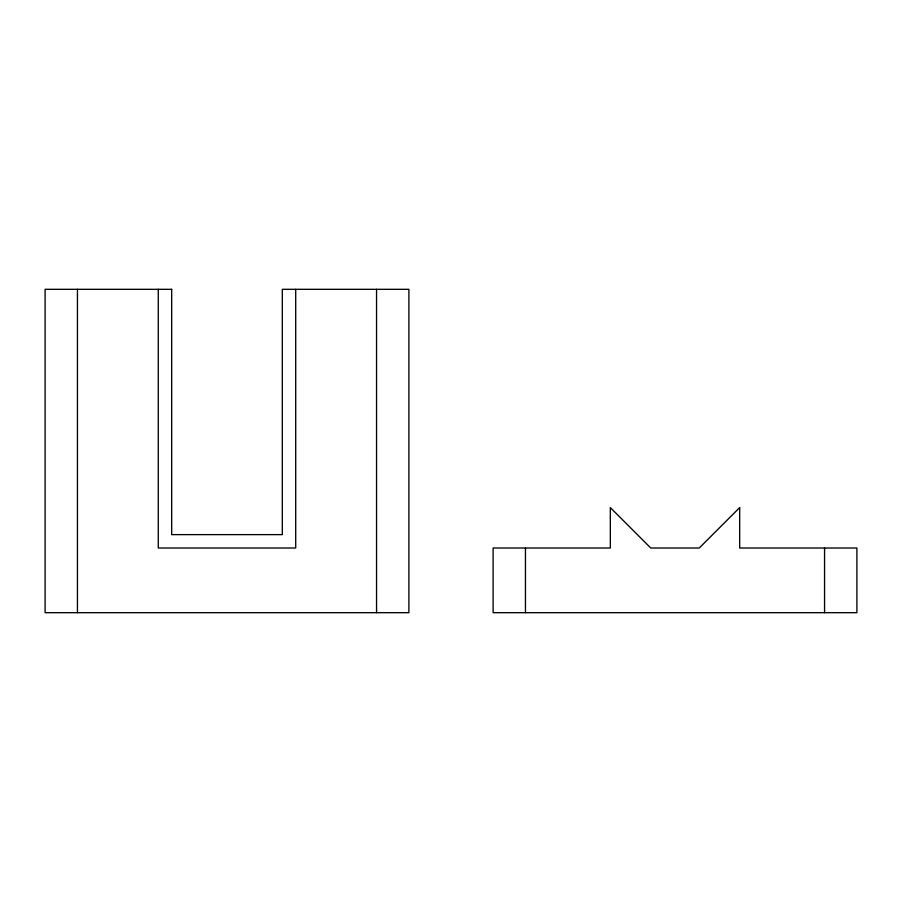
<?xml version="1.0" encoding="UTF-8"?>
<svg xmlns="http://www.w3.org/2000/svg" width="902" height="902" viewBox="0 0 902 902"><rect width="100%" height="100%" fill="white"/><g stroke="black" fill="none" stroke-linecap="round" stroke-linejoin="round"><path stroke-width="1.35" d="M824.563 548.01L824.563 612.683M525.449 548.01L525.449 612.683M376.551 289.317L376.551 612.683M295.709 289.317L295.709 548.01L158.278 548.01L158.278 289.317M77.437 289.317L77.437 612.683M739.674 507.589L699.253 548.01L650.748 548.01L610.327 507.589L610.327 548.01L493.112 548.01L493.112 612.683L856.9 612.683L856.9 548.01L739.674 548.01L739.674 507.589M171.673 289.317L45.1 289.317L45.1 612.683L408.888 612.683L408.888 289.317L282.326 289.317L282.326 534.627L171.673 534.627L171.673 289.317"/></g></svg>
